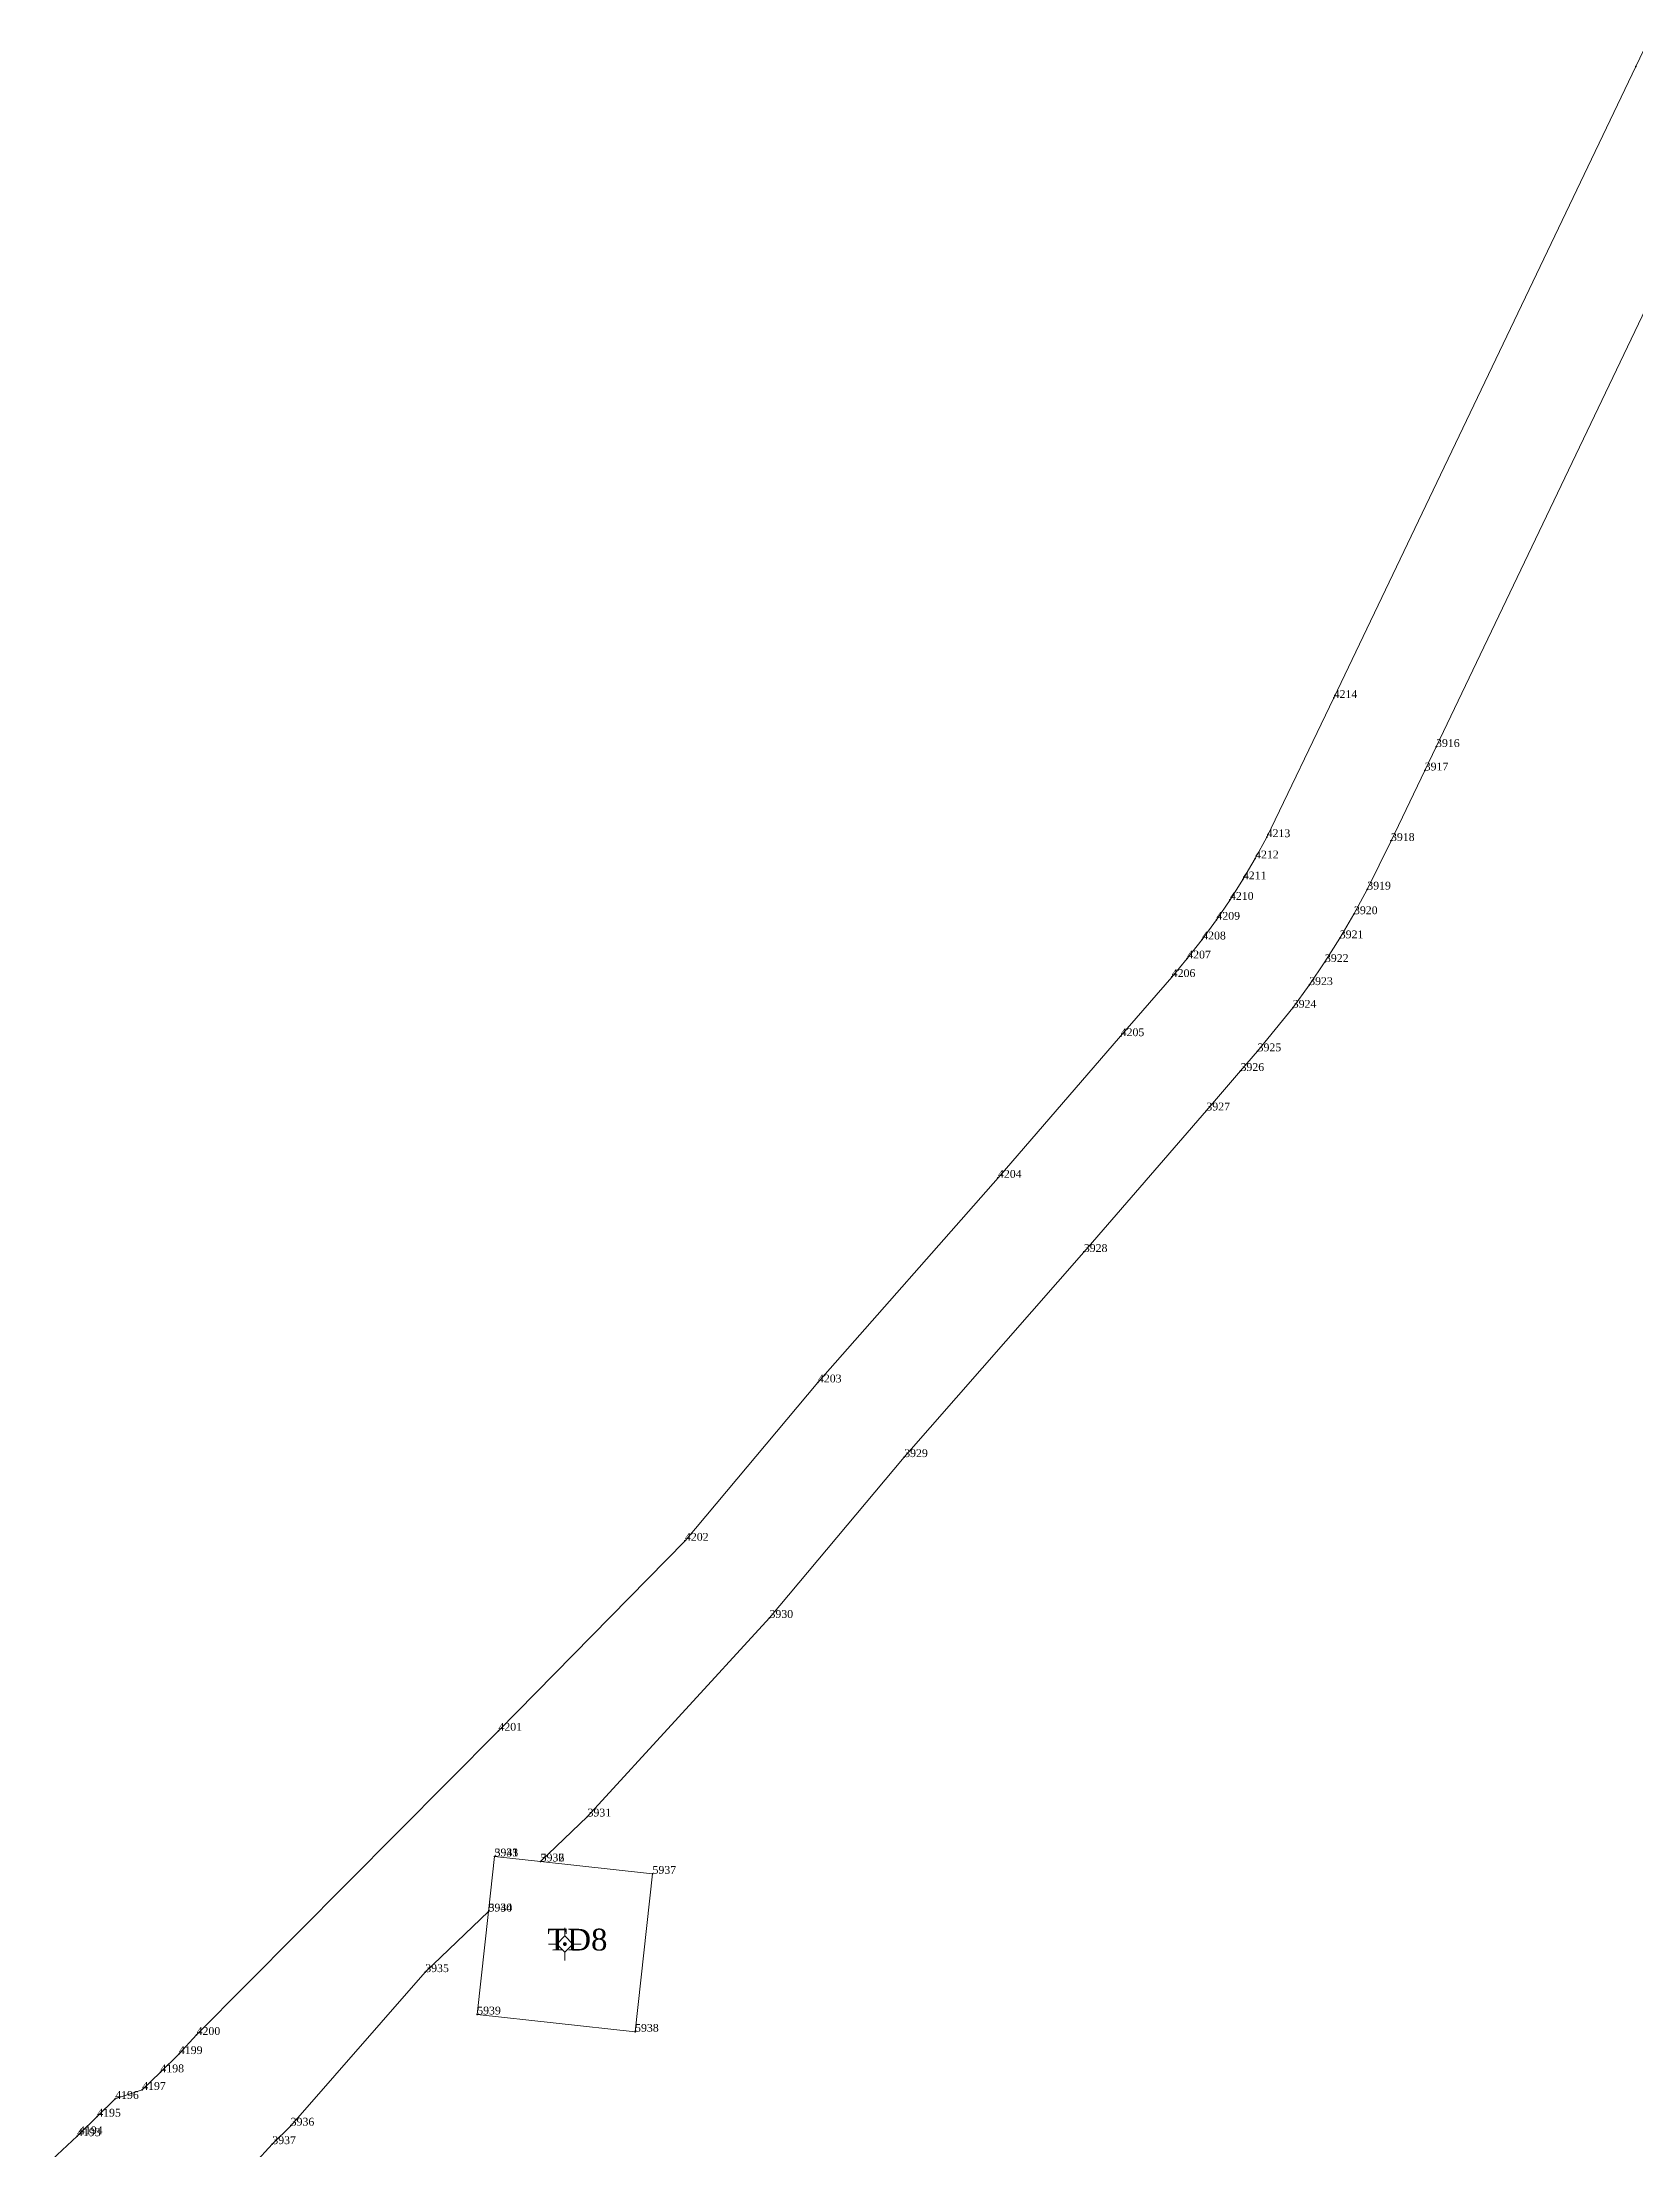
# Model space of a CAD drawing. Header units: metres. Extents: x 543554 to 549226, y 1840763 to 1844579.
# Drawn here: x 548156.7 to 548279.1, y 1841147.4 to 1841309.1 of the extents above; entities that cross this region are included whole.
import ezdxf

# ---------------------------------------------------------------- set-up
doc = ezdxf.new("R2010")
doc.units = ezdxf.units.M
doc.header["$MEASUREMENT"] = 0
for name, color, linetype, lineweight in [('Level 11', 7, 'Continuous', 0), ('Level 12', 7, 'Continuous', 0), ('Level 28', 7, 'Continuous', 0), ('Level 30', 7, 'Continuous', 0), ('Level 7', 7, 'Continuous', 0)]:
    doc.layers.add(name, color=color, linetype=linetype, lineweight=lineweight)
doc.styles.add('Style-Vntime', font='Vntime.shx')

# ---------------------------------------------------------------- blocks, each defined once
blk = doc.blocks.new('CENTRD')
at = {"layer": 'Level 11', "linetype": 'Continuous', "lineweight": 0}
h = blk.add_hatch(color=1, dxfattribs=at)
edge = h.paths.add_edge_path()
edge.add_arc((0, 0), 1.5, 0, 360)
at = {"layer": 'Level 11', "color": 1, "linetype": 'Continuous', "lineweight": 0}
for p, q in [((0, 6.2), (-6.3, 0)), ((0, 12.5), (0, 6.2)), ((6.2, 0), (0, 6.2)), ((-6.3, 0), (-12.5, 0)), ((-6.3, 0), (0, -6.3)), ((0, -6.3), (6.2, 0)), ((0, -6.3), (0, -12.5)), ((12.5, 0), (6.2, 0))]:
    blk.add_line(p, q, dxfattribs=at)
blk = doc.blocks.new('DDCT')
at = {"layer": 'Level 7', "color": 3, "linetype": 'Continuous', "lineweight": 30}
blk.add_point((0, 0), dxfattribs=at)
blk = doc.blocks.new('SHMIA_3915')
at = {"layer": 'Level 12', "color": 2, "linetype": 'Continuous', "lineweight": 0, "style": 'Style-Vntime'}
blk.add_text('3916', height=0.6, dxfattribs=at).set_placement((0, 0))
blk = doc.blocks.new('SHMIA_3916')
at = {"layer": 'Level 12', "color": 2, "linetype": 'Continuous', "lineweight": 0, "style": 'Style-Vntime'}
blk.add_text('3917', height=0.6, dxfattribs=at).set_placement((0, 0))
blk = doc.blocks.new('SHMIA_3917')
at = {"layer": 'Level 12', "color": 2, "linetype": 'Continuous', "lineweight": 0, "style": 'Style-Vntime'}
blk.add_text('3918', height=0.6, dxfattribs=at).set_placement((0, 0))
blk = doc.blocks.new('SHMIA_3918')
at = {"layer": 'Level 12', "color": 2, "linetype": 'Continuous', "lineweight": 0, "style": 'Style-Vntime'}
blk.add_text('3919', height=0.6, dxfattribs=at).set_placement((0, 0))
blk = doc.blocks.new('SHMIA_3919')
at = {"layer": 'Level 12', "color": 2, "linetype": 'Continuous', "lineweight": 0, "style": 'Style-Vntime'}
blk.add_text('3920', height=0.6, dxfattribs=at).set_placement((0, 0))
blk = doc.blocks.new('SHMIA_3920')
at = {"layer": 'Level 12', "color": 2, "linetype": 'Continuous', "lineweight": 0, "style": 'Style-Vntime'}
blk.add_text('3921', height=0.6, dxfattribs=at).set_placement((0, 0))
blk = doc.blocks.new('SHMIA_3921')
at = {"layer": 'Level 12', "color": 2, "linetype": 'Continuous', "lineweight": 0, "style": 'Style-Vntime'}
blk.add_text('3922', height=0.6, dxfattribs=at).set_placement((0, 0))
blk = doc.blocks.new('SHMIA_3922')
at = {"layer": 'Level 12', "color": 2, "linetype": 'Continuous', "lineweight": 0, "style": 'Style-Vntime'}
blk.add_text('3923', height=0.6, dxfattribs=at).set_placement((0, 0))
blk = doc.blocks.new('SHMIA_3923')
at = {"layer": 'Level 12', "color": 2, "linetype": 'Continuous', "lineweight": 0, "style": 'Style-Vntime'}
blk.add_text('3924', height=0.6, dxfattribs=at).set_placement((0, 0))
blk = doc.blocks.new('SHMIA_3924')
at = {"layer": 'Level 12', "color": 2, "linetype": 'Continuous', "lineweight": 0, "style": 'Style-Vntime'}
blk.add_text('3925', height=0.6, dxfattribs=at).set_placement((0, 0))
blk = doc.blocks.new('SHMIA_3925')
at = {"layer": 'Level 12', "color": 2, "linetype": 'Continuous', "lineweight": 0, "style": 'Style-Vntime'}
blk.add_text('3926', height=0.6, dxfattribs=at).set_placement((0, 0))
blk = doc.blocks.new('SHMIA_3926')
at = {"layer": 'Level 12', "color": 2, "linetype": 'Continuous', "lineweight": 0, "style": 'Style-Vntime'}
blk.add_text('3927', height=0.6, dxfattribs=at).set_placement((0, 0))
blk = doc.blocks.new('SHMIA_3927')
at = {"layer": 'Level 12', "color": 2, "linetype": 'Continuous', "lineweight": 0, "style": 'Style-Vntime'}
blk.add_text('3928', height=0.6, dxfattribs=at).set_placement((0, 0))
blk = doc.blocks.new('SHMIA_3928')
at = {"layer": 'Level 12', "color": 2, "linetype": 'Continuous', "lineweight": 0, "style": 'Style-Vntime'}
blk.add_text('3929', height=0.6, dxfattribs=at).set_placement((0, 0))
blk = doc.blocks.new('SHMIA_3929')
at = {"layer": 'Level 12', "color": 2, "linetype": 'Continuous', "lineweight": 0, "style": 'Style-Vntime'}
blk.add_text('3930', height=0.6, dxfattribs=at).set_placement((0, 0))
blk = doc.blocks.new('SHMIA_3930')
at = {"layer": 'Level 12', "color": 2, "linetype": 'Continuous', "lineweight": 0, "style": 'Style-Vntime'}
blk.add_text('3931', height=0.6, dxfattribs=at).set_placement((0, 0))
blk = doc.blocks.new('SHMIA_3931')
at = {"layer": 'Level 12', "color": 2, "linetype": 'Continuous', "lineweight": 0, "style": 'Style-Vntime'}
blk.add_text('3932', height=0.6, dxfattribs=at).set_placement((0, 0))
blk = doc.blocks.new('SHMIA_3932')
at = {"layer": 'Level 12', "color": 2, "linetype": 'Continuous', "lineweight": 0, "style": 'Style-Vntime'}
blk.add_text('3933', height=0.6, dxfattribs=at).set_placement((0, 0))
blk = doc.blocks.new('SHMIA_3933')
at = {"layer": 'Level 12', "color": 2, "linetype": 'Continuous', "lineweight": 0, "style": 'Style-Vntime'}
blk.add_text('3934', height=0.6, dxfattribs=at).set_placement((0, 0))
blk = doc.blocks.new('SHMIA_3934')
at = {"layer": 'Level 12', "color": 2, "linetype": 'Continuous', "lineweight": 0, "style": 'Style-Vntime'}
blk.add_text('3935', height=0.6, dxfattribs=at).set_placement((0, 0))
blk = doc.blocks.new('SHMIA_3935')
at = {"layer": 'Level 12', "color": 2, "linetype": 'Continuous', "lineweight": 0, "style": 'Style-Vntime'}
blk.add_text('3936', height=0.6, dxfattribs=at).set_placement((0, 0))
blk = doc.blocks.new('SHMIA_3936')
at = {"layer": 'Level 12', "color": 2, "linetype": 'Continuous', "lineweight": 0, "style": 'Style-Vntime'}
blk.add_text('3937', height=0.6, dxfattribs=at).set_placement((0, 0))
blk = doc.blocks.new('SHMIA_4192')
at = {"layer": 'Level 12', "color": 2, "linetype": 'Continuous', "lineweight": 0, "style": 'Style-Vntime'}
blk.add_text('4193', height=0.6, dxfattribs=at).set_placement((0, 0))
blk = doc.blocks.new('SHMIA_4193')
at = {"layer": 'Level 12', "color": 2, "linetype": 'Continuous', "lineweight": 0, "style": 'Style-Vntime'}
blk.add_text('4194', height=0.6, dxfattribs=at).set_placement((0, 0))
blk = doc.blocks.new('SHMIA_4194')
at = {"layer": 'Level 12', "color": 2, "linetype": 'Continuous', "lineweight": 0, "style": 'Style-Vntime'}
blk.add_text('4195', height=0.6, dxfattribs=at).set_placement((0, 0))
blk = doc.blocks.new('SHMIA_4195')
at = {"layer": 'Level 12', "color": 2, "linetype": 'Continuous', "lineweight": 0, "style": 'Style-Vntime'}
blk.add_text('4196', height=0.6, dxfattribs=at).set_placement((0, 0))
blk = doc.blocks.new('SHMIA_4196')
at = {"layer": 'Level 12', "color": 2, "linetype": 'Continuous', "lineweight": 0, "style": 'Style-Vntime'}
blk.add_text('4197', height=0.6, dxfattribs=at).set_placement((0, 0))
blk = doc.blocks.new('SHMIA_4197')
at = {"layer": 'Level 12', "color": 2, "linetype": 'Continuous', "lineweight": 0, "style": 'Style-Vntime'}
blk.add_text('4198', height=0.6, dxfattribs=at).set_placement((0, 0))
blk = doc.blocks.new('SHMIA_4198')
at = {"layer": 'Level 12', "color": 2, "linetype": 'Continuous', "lineweight": 0, "style": 'Style-Vntime'}
blk.add_text('4199', height=0.6, dxfattribs=at).set_placement((0, 0))
blk = doc.blocks.new('SHMIA_4199')
at = {"layer": 'Level 12', "color": 2, "linetype": 'Continuous', "lineweight": 0, "style": 'Style-Vntime'}
blk.add_text('4200', height=0.6, dxfattribs=at).set_placement((0, 0))
blk = doc.blocks.new('SHMIA_4200')
at = {"layer": 'Level 12', "color": 2, "linetype": 'Continuous', "lineweight": 0, "style": 'Style-Vntime'}
blk.add_text('4201', height=0.6, dxfattribs=at).set_placement((0, 0))
blk = doc.blocks.new('SHMIA_4201')
at = {"layer": 'Level 12', "color": 2, "linetype": 'Continuous', "lineweight": 0, "style": 'Style-Vntime'}
blk.add_text('4202', height=0.6, dxfattribs=at).set_placement((0, 0))
blk = doc.blocks.new('SHMIA_4202')
at = {"layer": 'Level 12', "color": 2, "linetype": 'Continuous', "lineweight": 0, "style": 'Style-Vntime'}
blk.add_text('4203', height=0.6, dxfattribs=at).set_placement((0, 0))
blk = doc.blocks.new('SHMIA_4203')
at = {"layer": 'Level 12', "color": 2, "linetype": 'Continuous', "lineweight": 0, "style": 'Style-Vntime'}
blk.add_text('4204', height=0.6, dxfattribs=at).set_placement((0, 0))
blk = doc.blocks.new('SHMIA_4204')
at = {"layer": 'Level 12', "color": 2, "linetype": 'Continuous', "lineweight": 0, "style": 'Style-Vntime'}
blk.add_text('4205', height=0.6, dxfattribs=at).set_placement((0, 0))
blk = doc.blocks.new('SHMIA_4205')
at = {"layer": 'Level 12', "color": 2, "linetype": 'Continuous', "lineweight": 0, "style": 'Style-Vntime'}
blk.add_text('4206', height=0.6, dxfattribs=at).set_placement((0, 0))
blk = doc.blocks.new('SHMIA_4206')
at = {"layer": 'Level 12', "color": 2, "linetype": 'Continuous', "lineweight": 0, "style": 'Style-Vntime'}
blk.add_text('4207', height=0.6, dxfattribs=at).set_placement((0, 0))
blk = doc.blocks.new('SHMIA_4207')
at = {"layer": 'Level 12', "color": 2, "linetype": 'Continuous', "lineweight": 0, "style": 'Style-Vntime'}
blk.add_text('4208', height=0.6, dxfattribs=at).set_placement((0, 0))
blk = doc.blocks.new('SHMIA_4208')
at = {"layer": 'Level 12', "color": 2, "linetype": 'Continuous', "lineweight": 0, "style": 'Style-Vntime'}
blk.add_text('4209', height=0.6, dxfattribs=at).set_placement((0, 0))
blk = doc.blocks.new('SHMIA_4209')
at = {"layer": 'Level 12', "color": 2, "linetype": 'Continuous', "lineweight": 0, "style": 'Style-Vntime'}
blk.add_text('4210', height=0.6, dxfattribs=at).set_placement((0, 0))
blk = doc.blocks.new('SHMIA_4210')
at = {"layer": 'Level 12', "color": 2, "linetype": 'Continuous', "lineweight": 0, "style": 'Style-Vntime'}
blk.add_text('4211', height=0.6, dxfattribs=at).set_placement((0, 0))
blk = doc.blocks.new('SHMIA_4211')
at = {"layer": 'Level 12', "color": 2, "linetype": 'Continuous', "lineweight": 0, "style": 'Style-Vntime'}
blk.add_text('4212', height=0.6, dxfattribs=at).set_placement((0, 0))
blk = doc.blocks.new('SHMIA_4212')
at = {"layer": 'Level 12', "color": 2, "linetype": 'Continuous', "lineweight": 0, "style": 'Style-Vntime'}
blk.add_text('4213', height=0.6, dxfattribs=at).set_placement((0, 0))
blk = doc.blocks.new('SHMIA_4213')
at = {"layer": 'Level 12', "color": 2, "linetype": 'Continuous', "lineweight": 0, "style": 'Style-Vntime'}
blk.add_text('4214', height=0.6, dxfattribs=at).set_placement((0, 0))
blk = doc.blocks.new('SHMIA_5934')
at = {"layer": 'Level 12', "color": 2, "linetype": 'Continuous', "lineweight": 0, "style": 'Style-Vntime'}
blk.add_text('5935', height=0.6, dxfattribs=at).set_placement((0, 0))
blk = doc.blocks.new('SHMIA_5935')
at = {"layer": 'Level 12', "color": 2, "linetype": 'Continuous', "lineweight": 0, "style": 'Style-Vntime'}
blk.add_text('5936', height=0.6, dxfattribs=at).set_placement((0, 0))
blk = doc.blocks.new('SHMIA_5936')
at = {"layer": 'Level 12', "color": 2, "linetype": 'Continuous', "lineweight": 0, "style": 'Style-Vntime'}
blk.add_text('5937', height=0.6, dxfattribs=at).set_placement((0, 0))
blk = doc.blocks.new('SHMIA_5937')
at = {"layer": 'Level 12', "color": 2, "linetype": 'Continuous', "lineweight": 0, "style": 'Style-Vntime'}
blk.add_text('5938', height=0.6, dxfattribs=at).set_placement((0, 0))
blk = doc.blocks.new('SHMIA_5938')
at = {"layer": 'Level 12', "color": 2, "linetype": 'Continuous', "lineweight": 0, "style": 'Style-Vntime'}
blk.add_text('5939', height=0.6, dxfattribs=at).set_placement((0, 0))
blk = doc.blocks.new('SHMIA_5939')
at = {"layer": 'Level 12', "color": 2, "linetype": 'Continuous', "lineweight": 0, "style": 'Style-Vntime'}
blk.add_text('5940', height=0.6, dxfattribs=at).set_placement((0, 0))
blk = doc.blocks.new('SHMIA_5940')
at = {"layer": 'Level 12', "color": 2, "linetype": 'Continuous', "lineweight": 0, "style": 'Style-Vntime'}
blk.add_text('5941', height=0.6, dxfattribs=at).set_placement((0, 0))

msp = doc.modelspace()

# ---------------------------------------------------------------- linework, layer by layer
at = {"layer": 'Level 30', "color": 2, "linetype": 'Continuous', "lineweight": 0, "flags": 128}
for points in [[(548156.7285, 1841145.9401), (548159.4103, 1841148.4446), (548159.5633, 1841148.5904), (548160.9607, 1841149.9367), (548162.3445, 1841151.2969), (548164.4052, 1841151.9891), (548165.8094, 1841153.3439), (548167.2297, 1841154.7356), (548168.5861, 1841156.206), (548191.7592, 1841179.5549), (548206.0846, 1841194.1257), (548216.2853, 1841206.2835), (548230.1145, 1841221.9848), (548239.5262, 1841232.8524), (548243.452, 1841237.3856), (548244.6432, 1841238.8104), (548245.7863, 1841240.2741), (548246.8799, 1841241.7752), (548247.9229, 1841243.3118), (548248.9142, 1841244.8823), (548249.8525, 1841246.485), (548250.7369, 1841248.1181), (548255.8829, 1841258.8002), (548279.0666, 1841307.2477), (548279.9728, 1841309.1257)], [(548286.0558, 1841301.6859), (548263.7354, 1841255.0425), (548262.8721, 1841253.2384), (548260.2822, 1841247.8262), (548258.4598, 1841244.1008), (548257.4372, 1841242.2126), (548256.3523, 1841240.3595), (548255.2062, 1841238.5436), (548254.0003, 1841236.7668), (548252.7358, 1841235.0313), (548250.0368, 1841231.6914), (548248.7254, 1841230.1771), (548246.1068, 1841227.1534), (548236.6951, 1841216.2858), (548222.9086, 1841200.5475), (548212.5655, 1841188.2066), (548198.5954, 1841172.9721), (548194.996, 1841169.5201)], [(548194.996, 1841169.5201), (548203.5884, 1841168.5738), (548202.2529, 1841156.4471), (548190.1262, 1841157.7826), (548190.9964, 1841165.6843)], [(548190.9964, 1841165.6843), (548191.4617, 1841169.9093), (548194.996, 1841169.5201)], [(548157.0416, 1841127.6809), (548158.3629, 1841128.7642), (548159.9586, 1841130.0995), (548163.1095, 1841132.8175), (548164.6644, 1841134.2001), (548165.2682, 1841136.6209), (548168.2877, 1841139.4438), (548169.7761, 1841140.8778), (548171.2501, 1841142.3266), (548171.6477, 1841144.8384), (548173.0409, 1841146.3455), (548174.3964, 1841147.8346), (548175.8145, 1841149.2455), (548186.1448, 1841161.0314), (548190.9964, 1841165.6843)]]:
    msp.add_lwpolyline(points, dxfattribs=at)

# ---------------------------------------------------------------- block references
at = {"layer": 'Level 11', "color": 1, "linetype": 'Continuous', "lineweight": 0, "xscale": 0.1, "yscale": 0.1, "zscale": 0.1}
msp.add_blockref('CENTRD', (548196.86, 1841163.18), dxfattribs=at)
at = {"layer": 'Level 12', "color": 2, "linetype": 'Continuous', "lineweight": 0}
for name, p in [('SHMIA_4213', (548255.88, 1841258.8)), ('SHMIA_3915', (548263.74, 1841255.04)), ('SHMIA_3916', (548262.87, 1841253.24)), ('SHMIA_4212', (548250.74, 1841248.12)), ('SHMIA_3917', (548260.28, 1841247.83)), ('SHMIA_4211', (548249.85, 1841246.49)), ('SHMIA_4210', (548248.91, 1841244.88)), ('SHMIA_4209', (548247.92, 1841243.31)), ('SHMIA_3918', (548258.46, 1841244.1)), ('SHMIA_4208', (548246.88, 1841241.78)), ('SHMIA_3919', (548257.44, 1841242.21)), ('SHMIA_4207', (548245.79, 1841240.27)), ('SHMIA_3920', (548256.35, 1841240.36)), ('SHMIA_4206', (548244.64, 1841238.81)), ('SHMIA_3921', (548255.21, 1841238.54)), ('SHMIA_4205', (548243.45, 1841237.39)), ('SHMIA_3922', (548254, 1841236.77)), ('SHMIA_3923', (548252.74, 1841235.03)), ('SHMIA_4204', (548239.53, 1841232.85)), ('SHMIA_3924', (548250.04, 1841231.69)), ('SHMIA_3925', (548248.73, 1841230.18)), ('SHMIA_3926', (548246.11, 1841227.15)), ('SHMIA_4203', (548230.11, 1841221.98)), ('SHMIA_3927', (548236.7, 1841216.29)), ('SHMIA_4202', (548216.29, 1841206.28)), ('SHMIA_3928', (548222.91, 1841200.55)), ('SHMIA_4201', (548206.08, 1841194.13)), ('SHMIA_3929', (548212.57, 1841188.21)), ('SHMIA_4200', (548191.76, 1841179.55)), ('SHMIA_3930', (548198.6, 1841172.97)), ('SHMIA_3932', (548191.46, 1841169.91)), ('SHMIA_5934', (548191.46, 1841169.91)), ('SHMIA_5940', (548191.46, 1841169.91)), ('SHMIA_3931', (548195, 1841169.52)), ('SHMIA_5935', (548195, 1841169.52)), ('SHMIA_5936', (548203.59, 1841168.57)), ('SHMIA_3933', (548191, 1841165.68)), ('SHMIA_5939', (548191, 1841165.68)), ('SHMIA_3934', (548186.14, 1841161.03)), ('SHMIA_5938', (548190.13, 1841157.78)), ('SHMIA_4199', (548168.59, 1841156.21)), ('SHMIA_5937', (548202.25, 1841156.45)), ('SHMIA_4198', (548167.23, 1841154.74)), ('SHMIA_4197', (548165.81, 1841153.34)), ('SHMIA_4195', (548162.34, 1841151.3)), ('SHMIA_4196', (548164.41, 1841151.99)), ('SHMIA_4194', (548160.96, 1841149.94)), ('SHMIA_3935', (548175.81, 1841149.25)), ('SHMIA_4192', (548159.41, 1841148.44)), ('SHMIA_4193', (548159.56, 1841148.59)), ('SHMIA_3936', (548174.4, 1841147.83))]:
    msp.add_blockref(name, p, dxfattribs=at)
at = {"layer": 'Level 7', "color": 3, "linetype": 'Continuous', "lineweight": 30}
for p in [(548279.07, 1841307.25), (548255.88, 1841258.8), (548263.74, 1841255.04), (548262.87, 1841253.24), (548250.74, 1841248.12), (548260.28, 1841247.83), (548249.85, 1841246.49), (548248.91, 1841244.88), (548258.46, 1841244.1), (548247.92, 1841243.31), (548257.44, 1841242.21), (548246.88, 1841241.78), (548256.35, 1841240.36), (548244.64, 1841238.81), (548245.79, 1841240.27), (548243.45, 1841237.39), (548255.21, 1841238.54), (548254, 1841236.77), (548252.74, 1841235.03), (548239.53, 1841232.85), (548250.04, 1841231.69), (548248.73, 1841230.18), (548246.11, 1841227.15), (548230.11, 1841221.98), (548236.7, 1841216.29), (548216.29, 1841206.28), (548222.91, 1841200.55), (548206.08, 1841194.13), (548212.57, 1841188.21), (548191.76, 1841179.55), (548198.6, 1841172.97), (548191.46, 1841169.91), (548191.46, 1841169.91), (548191.46, 1841169.91), (548195, 1841169.52), (548195, 1841169.52), (548203.59, 1841168.57), (548191, 1841165.68), (548191, 1841165.68), (548186.14, 1841161.03), (548190.13, 1841157.78), (548202.25, 1841156.45), (548167.23, 1841154.74), (548168.59, 1841156.21), (548165.81, 1841153.34), (548164.41, 1841151.99), (548160.96, 1841149.94), (548162.34, 1841151.3), (548159.41, 1841148.44), (548159.56, 1841148.59), (548175.81, 1841149.25), (548174.4, 1841147.83)]:
    msp.add_blockref('DDCT', p, dxfattribs=at)

# ---------------------------------------------------------------- texts
at = {"layer": 'Level 28', "color": 1, "lineweight": 0, "style": 'Style-Vntime'}
msp.add_text('TD8', height=1.66688, dxfattribs=at).set_placement((548195.5114, 1841162.688))

doc.saveas('drawing.dxf')
